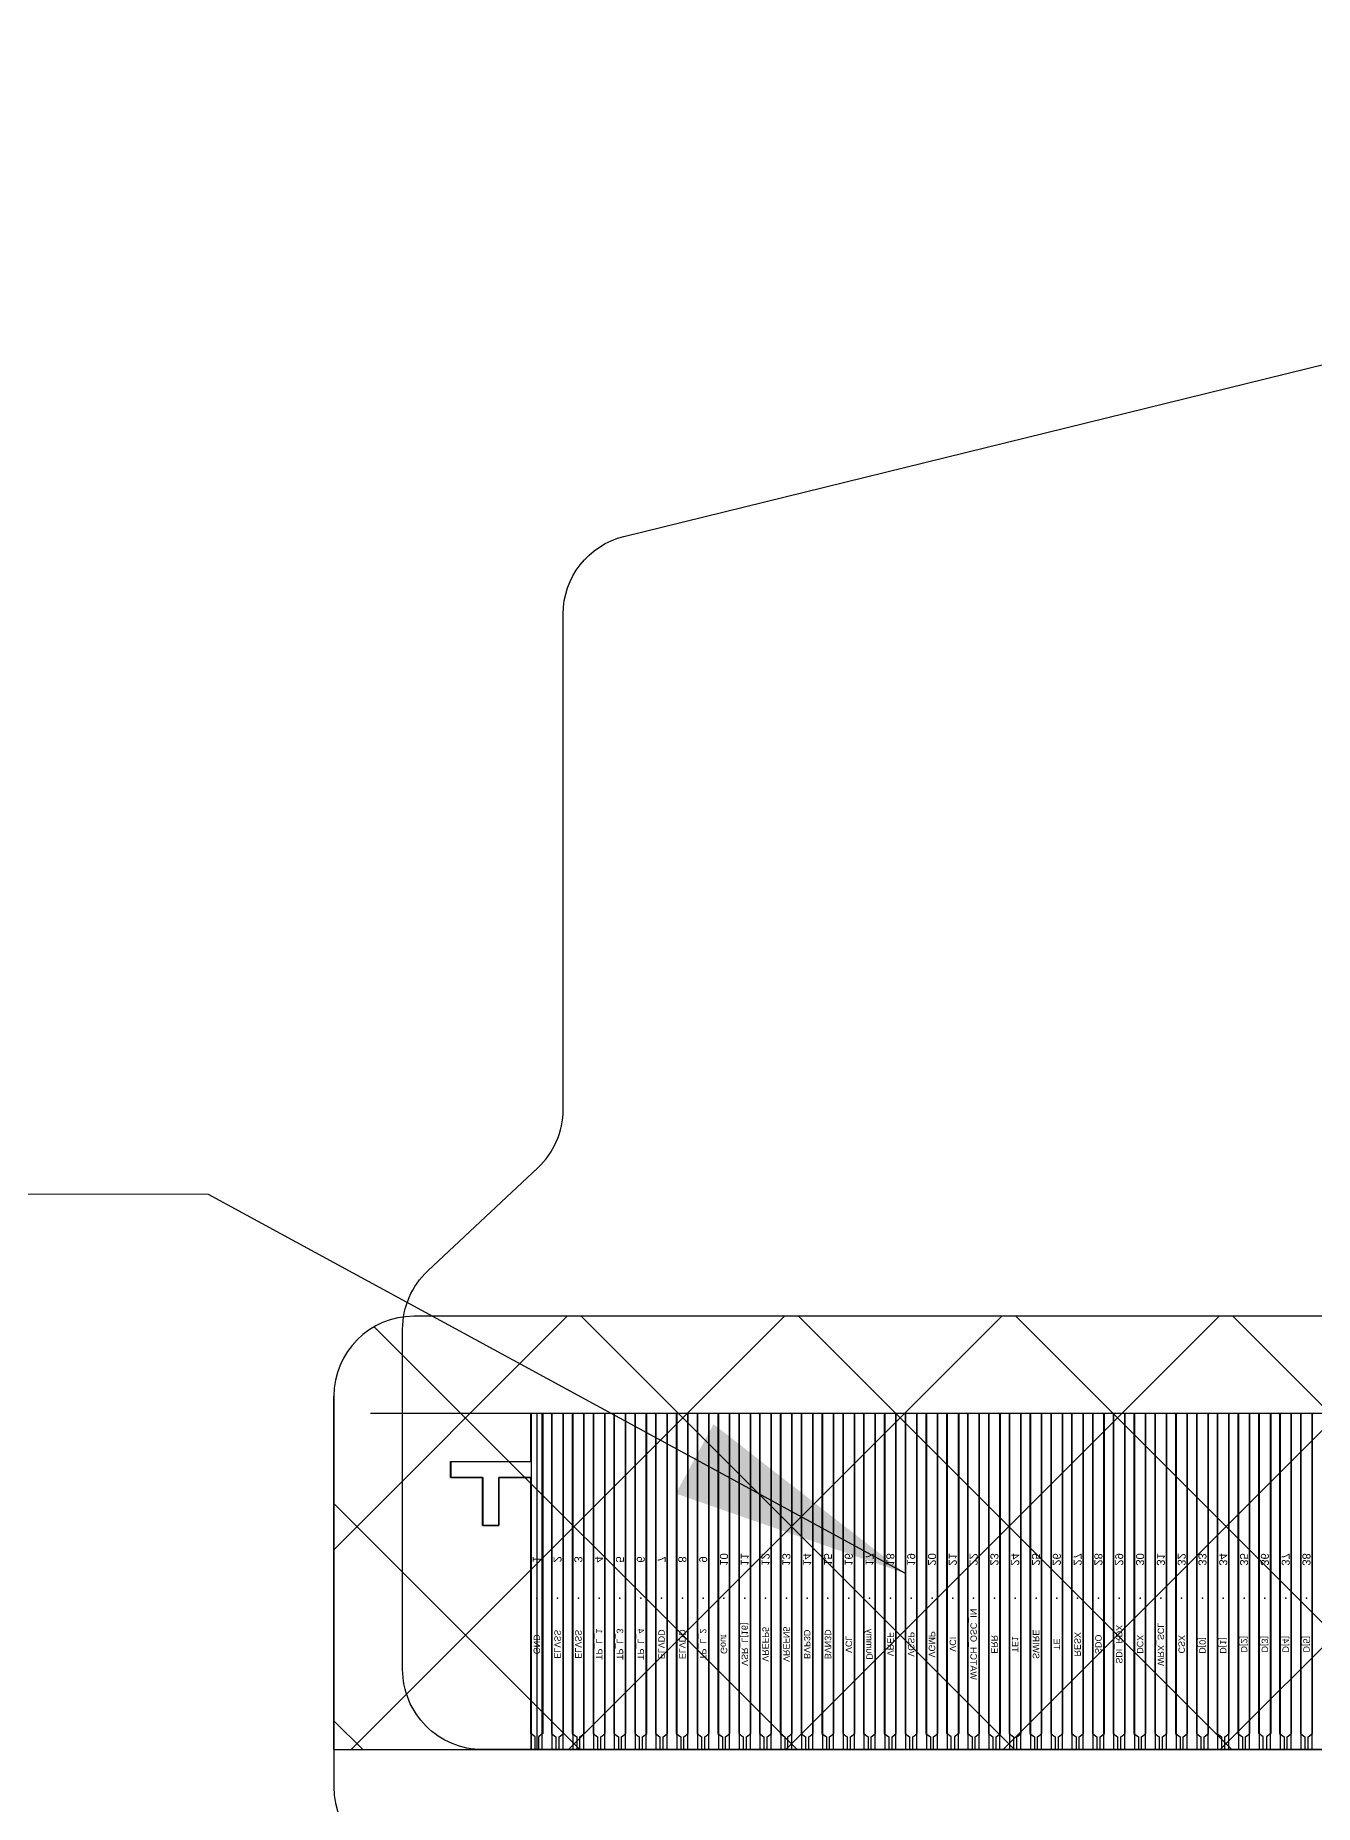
# Model space of a CAD drawing. Header units: millimetres. Extents: x 511 to 867, y 19 to 249.
# Drawn here: x 587.98 to 595.97, y 107.38 to 118.44 of the extents above; entities that cross this region are included whole.
import ezdxf
from ezdxf.enums import TextEntityAlignment as Align

# ---------------------------------------------------------------- set-up
doc = ezdxf.new("R2010")
doc.units = ezdxf.units.MM
for name, color, linetype in [('01 Copper', 3, 'Continuous'), ('03 Solder Resist', 6, 'Continuous'), ('04 Cutline', 4, 'Continuous'), ('09 Center_line', 1, 'Continuous'), ('10 Lead no', 1, 'Continuous'), ('11 Lead name', 2, 'Continuous'), ('DEF_LEADPOINT', 7, 'Continuous'), ('Foam', 190, 'Continuous'), ('Gate1.drawing', 3, 'Continuous'), ('标注', 3, 'Continuous')]:
    doc.layers.add(name, color=color, linetype=linetype)
doc.styles.add('MBC_Arial_Font', font='arial.ttf')
doc.styles.add('宋体', font='')
doc.styles.get('宋体').set_extended_font_data('SimSun')
doc.dimstyles.new('8ISO-25', dxfattribs={"dimtxt": 1.2, "dimasz": 1.5, "dimexe": 1.25, "dimexo": 0.625, "dimgap": 0.25, "dimtad": 1, "dimzin": 1, "dimdsep": 46, "dimtxsty": '宋体', "dimcen": 1.2, "dimclrd": 3, "dimclre": 3, "dimclrt": 3, "dimadec": 0, "dimazin": 0, "dimtol": 1, "dimtp": 0.15, "dimtm": 0.15, "dimtfac": 1, "dimtmove": 0, "dimatfit": 3, "dimfxl": 1, "dimarcsym": 0})

# ---------------------------------------------------------------- blocks, each defined once
blk = doc.blocks.new('*U307', base_point=(1.215, -3.953))
at = {"color": 1}
blk.add_point((1.215, -3.953), dxfattribs=at)
at = {"layer": 'DEF_LEADPOINT', "color": 1, "style": 'MBC_Arial_Font', "flags": 1}
for tag, p in [('LEAD_NO', (1.215, -3.929)), ('NAME', (1.215, -3.949)), ('LOCATION', (1.215, -3.973)), ('LEADTYPE', (1.215, -3.993)), ('NOTE1', (1.215, -4.013)), ('NOTE2', (1.215, -4.033))]:
    blk.add_attdef(tag, p, '', height=0.0134, dxfattribs=at)
blk = doc.blocks.new('*U308', base_point=(1.345, -3.953))
at = {"color": 1}
blk.add_point((1.345, -3.953), dxfattribs=at)
at = {"layer": 'DEF_LEADPOINT', "color": 1, "style": 'MBC_Arial_Font', "flags": 1}
for tag, p in [('LEAD_NO', (1.345, -3.929)), ('NAME', (1.345, -3.949)), ('LOCATION', (1.345, -3.973)), ('LEADTYPE', (1.345, -3.993)), ('NOTE1', (1.345, -4.013)), ('NOTE2', (1.345, -4.033))]:
    blk.add_attdef(tag, p, '', height=0.0134, dxfattribs=at)
blk = doc.blocks.new('*U309', base_point=(1.475, -3.953))
at = {"color": 1}
blk.add_point((1.475, -3.953), dxfattribs=at)
at = {"layer": 'DEF_LEADPOINT', "color": 1, "style": 'MBC_Arial_Font', "flags": 1}
for tag, p in [('LEAD_NO', (1.475, -3.929)), ('NAME', (1.475, -3.949)), ('LOCATION', (1.475, -3.973)), ('LEADTYPE', (1.475, -3.993)), ('NOTE1', (1.475, -4.013)), ('NOTE2', (1.475, -4.033))]:
    blk.add_attdef(tag, p, '', height=0.0134, dxfattribs=at)
blk = doc.blocks.new('*U310', base_point=(1.605, -3.953))
at = {"color": 1}
blk.add_point((1.605, -3.953), dxfattribs=at)
at = {"layer": 'DEF_LEADPOINT', "color": 1, "style": 'MBC_Arial_Font', "flags": 1}
for tag, p in [('LEAD_NO', (1.605, -3.929)), ('NAME', (1.605, -3.949)), ('LOCATION', (1.605, -3.973)), ('LEADTYPE', (1.605, -3.993)), ('NOTE1', (1.605, -4.013)), ('NOTE2', (1.605, -4.033))]:
    blk.add_attdef(tag, p, '', height=0.0134, dxfattribs=at)
blk = doc.blocks.new('*U311', base_point=(1.735, -3.953))
at = {"color": 1}
blk.add_point((1.735, -3.953), dxfattribs=at)
at = {"layer": 'DEF_LEADPOINT', "color": 1, "style": 'MBC_Arial_Font', "flags": 1}
for tag, p in [('LEAD_NO', (1.735, -3.929)), ('NAME', (1.735, -3.949)), ('LOCATION', (1.735, -3.973)), ('LEADTYPE', (1.735, -3.993)), ('NOTE1', (1.735, -4.013)), ('NOTE2', (1.735, -4.033))]:
    blk.add_attdef(tag, p, '', height=0.0134, dxfattribs=at)
blk = doc.blocks.new('*U312', base_point=(1.865, -3.953))
at = {"color": 1}
blk.add_point((1.865, -3.953), dxfattribs=at)
at = {"layer": 'DEF_LEADPOINT', "color": 1, "style": 'MBC_Arial_Font', "flags": 1}
for tag, p in [('LEAD_NO', (1.865, -3.929)), ('NAME', (1.865, -3.949)), ('LOCATION', (1.865, -3.973)), ('LEADTYPE', (1.865, -3.993)), ('NOTE1', (1.865, -4.013)), ('NOTE2', (1.865, -4.033))]:
    blk.add_attdef(tag, p, '', height=0.0134, dxfattribs=at)
blk = doc.blocks.new('*U313', base_point=(1.995, -3.953))
at = {"color": 1}
blk.add_point((1.995, -3.953), dxfattribs=at)
at = {"layer": 'DEF_LEADPOINT', "color": 1, "style": 'MBC_Arial_Font', "flags": 1}
for tag, p in [('LEAD_NO', (1.995, -3.929)), ('NAME', (1.995, -3.949)), ('LOCATION', (1.995, -3.973)), ('LEADTYPE', (1.995, -3.993)), ('NOTE1', (1.995, -4.013)), ('NOTE2', (1.995, -4.033))]:
    blk.add_attdef(tag, p, '', height=0.0134, dxfattribs=at)
blk = doc.blocks.new('*U314', base_point=(2.125, -3.953))
at = {"color": 1}
blk.add_point((2.125, -3.953), dxfattribs=at)
at = {"layer": 'DEF_LEADPOINT', "color": 1, "style": 'MBC_Arial_Font', "flags": 1}
for tag, p in [('LEAD_NO', (2.125, -3.929)), ('NAME', (2.125, -3.949)), ('LOCATION', (2.125, -3.973)), ('LEADTYPE', (2.125, -3.993)), ('NOTE1', (2.125, -4.013)), ('NOTE2', (2.125, -4.033))]:
    blk.add_attdef(tag, p, '', height=0.0134, dxfattribs=at)
blk = doc.blocks.new('*U315', base_point=(2.255, -3.953))
at = {"color": 1}
blk.add_point((2.255, -3.953), dxfattribs=at)
at = {"layer": 'DEF_LEADPOINT', "color": 1, "style": 'MBC_Arial_Font', "flags": 1}
for tag, p in [('LEAD_NO', (2.255, -3.929)), ('NAME', (2.255, -3.949)), ('LOCATION', (2.255, -3.973)), ('LEADTYPE', (2.255, -3.993)), ('NOTE1', (2.255, -4.013)), ('NOTE2', (2.255, -4.033))]:
    blk.add_attdef(tag, p, '', height=0.0134, dxfattribs=at)
blk = doc.blocks.new('*U316', base_point=(2.385, -3.953))
at = {"color": 1}
blk.add_point((2.385, -3.953), dxfattribs=at)
at = {"layer": 'DEF_LEADPOINT', "color": 1, "style": 'MBC_Arial_Font', "flags": 1}
for tag, p in [('LEAD_NO', (2.385, -3.929)), ('NAME', (2.385, -3.949)), ('LOCATION', (2.385, -3.973)), ('LEADTYPE', (2.385, -3.993)), ('NOTE1', (2.385, -4.013)), ('NOTE2', (2.385, -4.033))]:
    blk.add_attdef(tag, p, '', height=0.0134, dxfattribs=at)
blk = doc.blocks.new('*U317', base_point=(2.515, -3.953))
at = {"color": 1}
blk.add_point((2.515, -3.953), dxfattribs=at)
at = {"layer": 'DEF_LEADPOINT', "color": 1, "style": 'MBC_Arial_Font', "flags": 1}
for tag, p in [('LEAD_NO', (2.515, -3.929)), ('NAME', (2.515, -3.949)), ('LOCATION', (2.515, -3.973)), ('LEADTYPE', (2.515, -3.993)), ('NOTE1', (2.515, -4.013)), ('NOTE2', (2.515, -4.033))]:
    blk.add_attdef(tag, p, '', height=0.0134, dxfattribs=at)
blk = doc.blocks.new('*U318', base_point=(2.645, -3.953))
at = {"color": 1}
blk.add_point((2.645, -3.953), dxfattribs=at)
at = {"layer": 'DEF_LEADPOINT', "color": 1, "style": 'MBC_Arial_Font', "flags": 1}
for tag, p in [('LEAD_NO', (2.645, -3.929)), ('NAME', (2.645, -3.949)), ('LOCATION', (2.645, -3.973)), ('LEADTYPE', (2.645, -3.993)), ('NOTE1', (2.645, -4.013)), ('NOTE2', (2.645, -4.033))]:
    blk.add_attdef(tag, p, '', height=0.0134, dxfattribs=at)
blk = doc.blocks.new('*U319', base_point=(2.775, -3.953))
at = {"color": 1}
blk.add_point((2.775, -3.953), dxfattribs=at)
at = {"layer": 'DEF_LEADPOINT', "color": 1, "style": 'MBC_Arial_Font', "flags": 1}
for tag, p in [('LEAD_NO', (2.775, -3.929)), ('NAME', (2.775, -3.949)), ('LOCATION', (2.775, -3.973)), ('LEADTYPE', (2.775, -3.993)), ('NOTE1', (2.775, -4.013)), ('NOTE2', (2.775, -4.033))]:
    blk.add_attdef(tag, p, '', height=0.0134, dxfattribs=at)
blk = doc.blocks.new('*U320', base_point=(2.905, -3.953))
at = {"color": 1}
blk.add_point((2.905, -3.953), dxfattribs=at)
at = {"layer": 'DEF_LEADPOINT', "color": 1, "style": 'MBC_Arial_Font', "flags": 1}
for tag, p in [('LEAD_NO', (2.905, -3.929)), ('NAME', (2.905, -3.949)), ('LOCATION', (2.905, -3.973)), ('LEADTYPE', (2.905, -3.993)), ('NOTE1', (2.905, -4.013)), ('NOTE2', (2.905, -4.033))]:
    blk.add_attdef(tag, p, '', height=0.0134, dxfattribs=at)
blk = doc.blocks.new('*U321', base_point=(3.035, -3.953))
at = {"color": 1}
blk.add_point((3.035, -3.953), dxfattribs=at)
at = {"layer": 'DEF_LEADPOINT', "color": 1, "style": 'MBC_Arial_Font', "flags": 1}
for tag, p in [('LEAD_NO', (3.035, -3.929)), ('NAME', (3.035, -3.949)), ('LOCATION', (3.035, -3.973)), ('LEADTYPE', (3.035, -3.993)), ('NOTE1', (3.035, -4.013)), ('NOTE2', (3.035, -4.033))]:
    blk.add_attdef(tag, p, '', height=0.0134, dxfattribs=at)
blk = doc.blocks.new('*U322', base_point=(3.165, -3.953))
at = {"color": 1}
blk.add_point((3.165, -3.953), dxfattribs=at)
at = {"layer": 'DEF_LEADPOINT', "color": 1, "style": 'MBC_Arial_Font', "flags": 1}
for tag, p in [('LEAD_NO', (3.165, -3.929)), ('NAME', (3.165, -3.949)), ('LOCATION', (3.165, -3.973)), ('LEADTYPE', (3.165, -3.993)), ('NOTE1', (3.165, -4.013)), ('NOTE2', (3.165, -4.033))]:
    blk.add_attdef(tag, p, '', height=0.0134, dxfattribs=at)
blk = doc.blocks.new('*U323', base_point=(3.295, -3.953))
at = {"color": 1}
blk.add_point((3.295, -3.953), dxfattribs=at)
at = {"layer": 'DEF_LEADPOINT', "color": 1, "style": 'MBC_Arial_Font', "flags": 1}
for tag, p in [('LEAD_NO', (3.295, -3.929)), ('NAME', (3.295, -3.949)), ('LOCATION', (3.295, -3.973)), ('LEADTYPE', (3.295, -3.993)), ('NOTE1', (3.295, -4.013)), ('NOTE2', (3.295, -4.033))]:
    blk.add_attdef(tag, p, '', height=0.0134, dxfattribs=at)
blk = doc.blocks.new('*U324', base_point=(3.425, -3.953))
at = {"color": 1}
blk.add_point((3.425, -3.953), dxfattribs=at)
at = {"layer": 'DEF_LEADPOINT', "color": 1, "style": 'MBC_Arial_Font', "flags": 1}
for tag, p in [('LEAD_NO', (3.425, -3.929)), ('NAME', (3.425, -3.949)), ('LOCATION', (3.425, -3.973)), ('LEADTYPE', (3.425, -3.993)), ('NOTE1', (3.425, -4.013)), ('NOTE2', (3.425, -4.033))]:
    blk.add_attdef(tag, p, '', height=0.0134, dxfattribs=at)
blk = doc.blocks.new('*U325', base_point=(3.555, -3.953))
at = {"color": 1}
blk.add_point((3.555, -3.953), dxfattribs=at)
at = {"layer": 'DEF_LEADPOINT', "color": 1, "style": 'MBC_Arial_Font', "flags": 1}
for tag, p in [('LEAD_NO', (3.555, -3.929)), ('NAME', (3.555, -3.949)), ('LOCATION', (3.555, -3.973)), ('LEADTYPE', (3.555, -3.993)), ('NOTE1', (3.555, -4.013)), ('NOTE2', (3.555, -4.033))]:
    blk.add_attdef(tag, p, '', height=0.0134, dxfattribs=at)
blk = doc.blocks.new('*U326', base_point=(3.685, -3.953))
at = {"color": 1}
blk.add_point((3.685, -3.953), dxfattribs=at)
at = {"layer": 'DEF_LEADPOINT', "color": 1, "style": 'MBC_Arial_Font', "flags": 1}
for tag, p in [('LEAD_NO', (3.685, -3.929)), ('NAME', (3.685, -3.949)), ('LOCATION', (3.685, -3.973)), ('LEADTYPE', (3.685, -3.993)), ('NOTE1', (3.685, -4.013)), ('NOTE2', (3.685, -4.033))]:
    blk.add_attdef(tag, p, '', height=0.0134, dxfattribs=at)
blk = doc.blocks.new('*U327', base_point=(3.815, -3.953))
at = {"color": 1}
blk.add_point((3.815, -3.953), dxfattribs=at)
at = {"layer": 'DEF_LEADPOINT', "color": 1, "style": 'MBC_Arial_Font', "flags": 1}
for tag, p in [('LEAD_NO', (3.815, -3.929)), ('NAME', (3.815, -3.949)), ('LOCATION', (3.815, -3.973)), ('LEADTYPE', (3.815, -3.993)), ('NOTE1', (3.815, -4.013)), ('NOTE2', (3.815, -4.033))]:
    blk.add_attdef(tag, p, '', height=0.0134, dxfattribs=at)
blk = doc.blocks.new('*U328', base_point=(3.945, -3.953))
at = {"color": 1}
blk.add_point((3.945, -3.953), dxfattribs=at)
at = {"layer": 'DEF_LEADPOINT', "color": 1, "style": 'MBC_Arial_Font', "flags": 1}
for tag, p in [('LEAD_NO', (3.945, -3.929)), ('NAME', (3.945, -3.949)), ('LOCATION', (3.945, -3.973)), ('LEADTYPE', (3.945, -3.993)), ('NOTE1', (3.945, -4.013)), ('NOTE2', (3.945, -4.033))]:
    blk.add_attdef(tag, p, '', height=0.0134, dxfattribs=at)
blk = doc.blocks.new('*U329', base_point=(4.075, -3.953))
at = {"color": 1}
blk.add_point((4.075, -3.953), dxfattribs=at)
at = {"layer": 'DEF_LEADPOINT', "color": 1, "style": 'MBC_Arial_Font', "flags": 1}
for tag, p in [('LEAD_NO', (4.075, -3.929)), ('NAME', (4.075, -3.949)), ('LOCATION', (4.075, -3.973)), ('LEADTYPE', (4.075, -3.993)), ('NOTE1', (4.075, -4.013)), ('NOTE2', (4.075, -4.033))]:
    blk.add_attdef(tag, p, '', height=0.0134, dxfattribs=at)
blk = doc.blocks.new('*U330', base_point=(4.205, -3.953))
at = {"color": 1}
blk.add_point((4.205, -3.953), dxfattribs=at)
at = {"layer": 'DEF_LEADPOINT', "color": 1, "style": 'MBC_Arial_Font', "flags": 1}
for tag, p in [('LEAD_NO', (4.205, -3.929)), ('NAME', (4.205, -3.949)), ('LOCATION', (4.205, -3.973)), ('LEADTYPE', (4.205, -3.993)), ('NOTE1', (4.205, -4.013)), ('NOTE2', (4.205, -4.033))]:
    blk.add_attdef(tag, p, '', height=0.0134, dxfattribs=at)
blk = doc.blocks.new('*U331', base_point=(4.335, -3.953))
at = {"color": 1}
blk.add_point((4.335, -3.953), dxfattribs=at)
at = {"layer": 'DEF_LEADPOINT', "color": 1, "style": 'MBC_Arial_Font', "flags": 1}
for tag, p in [('LEAD_NO', (4.335, -3.929)), ('NAME', (4.335, -3.949)), ('LOCATION', (4.335, -3.973)), ('LEADTYPE', (4.335, -3.993)), ('NOTE1', (4.335, -4.013)), ('NOTE2', (4.335, -4.033))]:
    blk.add_attdef(tag, p, '', height=0.0134, dxfattribs=at)
blk = doc.blocks.new('*U332', base_point=(4.465, -3.953))
at = {"color": 1}
blk.add_point((4.465, -3.953), dxfattribs=at)
at = {"layer": 'DEF_LEADPOINT', "color": 1, "style": 'MBC_Arial_Font', "flags": 1}
for tag, p in [('LEAD_NO', (4.465, -3.929)), ('NAME', (4.465, -3.949)), ('LOCATION', (4.465, -3.973)), ('LEADTYPE', (4.465, -3.993)), ('NOTE1', (4.465, -4.013)), ('NOTE2', (4.465, -4.033))]:
    blk.add_attdef(tag, p, '', height=0.0134, dxfattribs=at)
blk = doc.blocks.new('*U333', base_point=(4.595, -3.953))
at = {"color": 1}
blk.add_point((4.595, -3.953), dxfattribs=at)
at = {"layer": 'DEF_LEADPOINT', "color": 1, "style": 'MBC_Arial_Font', "flags": 1}
for tag, p in [('LEAD_NO', (4.595, -3.929)), ('NAME', (4.595, -3.949)), ('LOCATION', (4.595, -3.973)), ('LEADTYPE', (4.595, -3.993)), ('NOTE1', (4.595, -4.013)), ('NOTE2', (4.595, -4.033))]:
    blk.add_attdef(tag, p, '', height=0.0134, dxfattribs=at)
blk = doc.blocks.new('*U334', base_point=(4.725, -3.953))
at = {"color": 1}
blk.add_point((4.725, -3.953), dxfattribs=at)
at = {"layer": 'DEF_LEADPOINT', "color": 1, "style": 'MBC_Arial_Font', "flags": 1}
for tag, p in [('LEAD_NO', (4.725, -3.929)), ('NAME', (4.725, -3.949)), ('LOCATION', (4.725, -3.973)), ('LEADTYPE', (4.725, -3.993)), ('NOTE1', (4.725, -4.013)), ('NOTE2', (4.725, -4.033))]:
    blk.add_attdef(tag, p, '', height=0.0134, dxfattribs=at)
blk = doc.blocks.new('*U335', base_point=(4.855, -3.953))
at = {"color": 1}
blk.add_point((4.855, -3.953), dxfattribs=at)
at = {"layer": 'DEF_LEADPOINT', "color": 1, "style": 'MBC_Arial_Font', "flags": 1}
for tag, p in [('LEAD_NO', (4.855, -3.929)), ('NAME', (4.855, -3.949)), ('LOCATION', (4.855, -3.973)), ('LEADTYPE', (4.855, -3.993)), ('NOTE1', (4.855, -4.013)), ('NOTE2', (4.855, -4.033))]:
    blk.add_attdef(tag, p, '', height=0.0134, dxfattribs=at)
blk = doc.blocks.new('*U336', base_point=(4.985, -3.953))
at = {"color": 1}
blk.add_point((4.985, -3.953), dxfattribs=at)
at = {"layer": 'DEF_LEADPOINT', "color": 1, "style": 'MBC_Arial_Font', "flags": 1}
for tag, p in [('LEAD_NO', (4.985, -3.929)), ('NAME', (4.985, -3.949)), ('LOCATION', (4.985, -3.973)), ('LEADTYPE', (4.985, -3.993)), ('NOTE1', (4.985, -4.013)), ('NOTE2', (4.985, -4.033))]:
    blk.add_attdef(tag, p, '', height=0.0134, dxfattribs=at)
blk = doc.blocks.new('*U337', base_point=(5.115, -3.953))
at = {"color": 1}
blk.add_point((5.115, -3.953), dxfattribs=at)
at = {"layer": 'DEF_LEADPOINT', "color": 1, "style": 'MBC_Arial_Font', "flags": 1}
for tag, p in [('LEAD_NO', (5.115, -3.929)), ('NAME', (5.115, -3.949)), ('LOCATION', (5.115, -3.973)), ('LEADTYPE', (5.115, -3.993)), ('NOTE1', (5.115, -4.013)), ('NOTE2', (5.115, -4.033))]:
    blk.add_attdef(tag, p, '', height=0.0134, dxfattribs=at)
blk = doc.blocks.new('*U338', base_point=(5.245, -3.953))
at = {"color": 1}
blk.add_point((5.245, -3.953), dxfattribs=at)
at = {"layer": 'DEF_LEADPOINT', "color": 1, "style": 'MBC_Arial_Font', "flags": 1}
for tag, p in [('LEAD_NO', (5.245, -3.929)), ('NAME', (5.245, -3.949)), ('LOCATION', (5.245, -3.973)), ('LEADTYPE', (5.245, -3.993)), ('NOTE1', (5.245, -4.013)), ('NOTE2', (5.245, -4.033))]:
    blk.add_attdef(tag, p, '', height=0.0134, dxfattribs=at)
blk = doc.blocks.new('*U339', base_point=(5.375, -3.953))
at = {"color": 1}
blk.add_point((5.375, -3.953), dxfattribs=at)
at = {"layer": 'DEF_LEADPOINT', "color": 1, "style": 'MBC_Arial_Font', "flags": 1}
for tag, p in [('LEAD_NO', (5.375, -3.929)), ('NAME', (5.375, -3.949)), ('LOCATION', (5.375, -3.973)), ('LEADTYPE', (5.375, -3.993)), ('NOTE1', (5.375, -4.013)), ('NOTE2', (5.375, -4.033))]:
    blk.add_attdef(tag, p, '', height=0.0134, dxfattribs=at)
blk = doc.blocks.new('*U340', base_point=(5.505, -3.953))
at = {"color": 1}
blk.add_point((5.505, -3.953), dxfattribs=at)
at = {"layer": 'DEF_LEADPOINT', "color": 1, "style": 'MBC_Arial_Font', "flags": 1}
for tag, p in [('LEAD_NO', (5.505, -3.929)), ('NAME', (5.505, -3.949)), ('LOCATION', (5.505, -3.973)), ('LEADTYPE', (5.505, -3.993)), ('NOTE1', (5.505, -4.013)), ('NOTE2', (5.505, -4.033))]:
    blk.add_attdef(tag, p, '', height=0.0134, dxfattribs=at)
blk = doc.blocks.new('*U341', base_point=(5.635, -3.953))
at = {"color": 1}
blk.add_point((5.635, -3.953), dxfattribs=at)
at = {"layer": 'DEF_LEADPOINT', "color": 1, "style": 'MBC_Arial_Font', "flags": 1}
for tag, p in [('LEAD_NO', (5.635, -3.929)), ('NAME', (5.635, -3.949)), ('LOCATION', (5.635, -3.973)), ('LEADTYPE', (5.635, -3.993)), ('NOTE1', (5.635, -4.013)), ('NOTE2', (5.635, -4.033))]:
    blk.add_attdef(tag, p, '', height=0.0134, dxfattribs=at)
blk = doc.blocks.new('*U342', base_point=(5.765, -3.953))
at = {"color": 1}
blk.add_point((5.765, -3.953), dxfattribs=at)
at = {"layer": 'DEF_LEADPOINT', "color": 1, "style": 'MBC_Arial_Font', "flags": 1}
for tag, p in [('LEAD_NO', (5.765, -3.929)), ('NAME', (5.765, -3.949)), ('LOCATION', (5.765, -3.973)), ('LEADTYPE', (5.765, -3.993)), ('NOTE1', (5.765, -4.013)), ('NOTE2', (5.765, -4.033))]:
    blk.add_attdef(tag, p, '', height=0.0134, dxfattribs=at)
blk = doc.blocks.new('*U343', base_point=(5.895, -3.953))
at = {"color": 1}
blk.add_point((5.895, -3.953), dxfattribs=at)
at = {"layer": 'DEF_LEADPOINT', "color": 1, "style": 'MBC_Arial_Font', "flags": 1}
for tag, p in [('LEAD_NO', (5.895, -3.929)), ('NAME', (5.895, -3.949)), ('LOCATION', (5.895, -3.973)), ('LEADTYPE', (5.895, -3.993)), ('NOTE1', (5.895, -4.013)), ('NOTE2', (5.895, -4.033))]:
    blk.add_attdef(tag, p, '', height=0.0134, dxfattribs=at)
blk = doc.blocks.new('*U344', base_point=(6.025, -3.953))
at = {"color": 1}
blk.add_point((6.025, -3.953), dxfattribs=at)
at = {"layer": 'DEF_LEADPOINT', "color": 1, "style": 'MBC_Arial_Font', "flags": 1}
for tag, p in [('LEAD_NO', (6.025, -3.929)), ('NAME', (6.025, -3.949)), ('LOCATION', (6.025, -3.973)), ('LEADTYPE', (6.025, -3.993)), ('NOTE1', (6.025, -4.013)), ('NOTE2', (6.025, -4.033))]:
    blk.add_attdef(tag, p, '', height=0.0134, dxfattribs=at)
blk = doc.blocks.new('444444')
at = {"layer": '01 Copper'}
for p, q in [((171.566, 263.849), (171.566, 264.149)), ((171.641, 264.149), (171.641, 262.149)), ((171.696, 264.149), (171.696, 262.149)), ((171.901, 262.149), (171.901, 264.149)), ((171.956, 264.149), (171.956, 262.149)), ((172.031, 262.149), (172.031, 264.149)), ((172.346, 264.149), (172.346, 262.149)), ((172.551, 262.149), (172.551, 264.149)), ((172.606, 264.149), (172.606, 262.149)), ((172.681, 262.149), (172.681, 264.149)), ((172.736, 264.149), (172.736, 262.149)), ((172.811, 262.149), (172.811, 264.149)), ((172.866, 264.149), (172.866, 262.149)), ((172.941, 262.149), (172.941, 264.149)), ((172.996, 264.149), (172.996, 262.149)), ((173.071, 262.149), (173.071, 264.149)), ((173.126, 264.149), (173.126, 262.149)), ((173.201, 262.149), (173.201, 264.149)), ((173.256, 264.149), (173.256, 262.149)), ((173.331, 262.149), (173.331, 264.149)), ((173.386, 264.149), (173.386, 262.149)), ((173.461, 262.149), (173.461, 264.149)), ((173.516, 264.149), (173.516, 262.149)), ((173.591, 262.149), (173.591, 264.149)), ((173.776, 264.149), (173.776, 262.149)), ((173.851, 262.149), (173.851, 264.149)), ((173.906, 264.149), (173.906, 262.149)), ((173.981, 262.149), (173.981, 264.149)), ((174.036, 264.149), (174.036, 262.149)), ((174.111, 262.149), (174.111, 264.149)), ((174.166, 262.149), (174.166, 264.149)), ((174.241, 264.149), (174.241, 262.149)), ((174.296, 264.149), (174.296, 262.149)), ((174.371, 262.149), (174.371, 264.149)), ((174.426, 264.149), (174.426, 262.149)), ((174.501, 262.149), (174.501, 264.149)), ((174.556, 264.149), (174.556, 262.149)), ((174.631, 262.149), (174.631, 264.149)), ((174.686, 264.149), (174.686, 262.149)), ((174.761, 262.149), (174.761, 264.149)), ((174.816, 264.149), (174.816, 262.149)), ((174.891, 262.149), (174.891, 264.149)), ((174.946, 264.149), (174.946, 262.149)), ((175.021, 262.149), (175.021, 264.149)), ((175.076, 264.149), (175.076, 262.149)), ((175.151, 262.149), (175.151, 264.149)), ((175.206, 264.149), (175.206, 262.149)), ((175.281, 262.149), (175.281, 264.149)), ((175.336, 264.149), (175.336, 262.149)), ((175.411, 262.149), (175.411, 264.149)), ((175.466, 264.149), (175.466, 262.149)), ((175.541, 262.149), (175.541, 264.149)), ((175.596, 264.149), (175.596, 262.149)), ((175.671, 262.149), (175.671, 264.149)), ((175.726, 264.149), (175.726, 262.149)), ((175.801, 262.149), (175.801, 264.149)), ((175.856, 264.149), (175.856, 262.149)), ((175.931, 262.149), (175.931, 264.149)), ((175.986, 264.149), (175.986, 262.149)), ((176.061, 262.149), (176.061, 264.149)), ((176.116, 262.149), (176.116, 264.149)), ((176.191, 264.149), (176.191, 262.149)), ((176.246, 264.149), (176.246, 262.149)), ((176.321, 262.149), (176.321, 264.149)), ((176.376, 264.149), (176.376, 262.149)), ((176.451, 262.149), (176.451, 264.149)), ((171.066, 263.749), (171.066, 263.849)), ((171.066, 263.849), (171.566, 263.849)), ((171.266, 263.749), (171.066, 263.749)), ((171.266, 263.449), (171.266, 263.749)), ((171.566, 263.749), (171.366, 263.749)), ((171.366, 263.749), (171.366, 263.449)), ((171.566, 262.149), (171.566, 263.749)), ((171.366, 263.449), (171.266, 263.449)), ((171.594, 262.129), (171.566, 262.149)), ((171.594, 262.049), (171.594, 262.129)), ((171.641, 262.149), (171.614, 262.129)), ((171.614, 262.129), (171.614, 262.049)), ((171.696, 262.149), (171.724, 262.129)), ((171.724, 262.129), (171.724, 262.049)), ((171.874, 262.129), (171.901, 262.149)), ((171.874, 262.049), (171.874, 262.129)), ((171.956, 262.149), (171.984, 262.129)), ((171.984, 262.129), (171.984, 262.049)), ((172.004, 262.129), (172.031, 262.149)), ((172.004, 262.049), (172.004, 262.129)), ((172.346, 262.149), (172.374, 262.129)), ((172.374, 262.129), (172.374, 262.049)), ((172.524, 262.129), (172.551, 262.149)), ((172.524, 262.049), (172.524, 262.129)), ((172.606, 262.149), (172.634, 262.129)), ((172.634, 262.129), (172.634, 262.049)), ((172.654, 262.129), (172.681, 262.149)), ((172.654, 262.049), (172.654, 262.129)), ((172.736, 262.149), (172.764, 262.129)), ((172.764, 262.129), (172.764, 262.049)), ((172.784, 262.129), (172.811, 262.149)), ((172.784, 262.049), (172.784, 262.129)), ((172.866, 262.149), (172.894, 262.129)), ((172.894, 262.129), (172.894, 262.049)), ((172.914, 262.129), (172.941, 262.149)), ((172.914, 262.049), (172.914, 262.129)), ((172.996, 262.149), (173.024, 262.129)), ((173.024, 262.129), (173.024, 262.049)), ((173.044, 262.129), (173.071, 262.149)), ((173.044, 262.049), (173.044, 262.129)), ((173.126, 262.149), (173.154, 262.129)), ((173.154, 262.129), (173.154, 262.049)), ((173.174, 262.129), (173.201, 262.149)), ((173.174, 262.049), (173.174, 262.129)), ((173.256, 262.149), (173.284, 262.129)), ((173.284, 262.129), (173.284, 262.049)), ((173.304, 262.129), (173.331, 262.149)), ((173.304, 262.049), (173.304, 262.129)), ((173.386, 262.149), (173.414, 262.129)), ((173.414, 262.129), (173.414, 262.049)), ((173.434, 262.129), (173.461, 262.149)), ((173.434, 262.049), (173.434, 262.129)), ((173.516, 262.149), (173.544, 262.129)), ((173.544, 262.129), (173.544, 262.049)), ((173.564, 262.129), (173.591, 262.149)), ((173.564, 262.049), (173.564, 262.129)), ((173.776, 262.149), (173.804, 262.129)), ((173.804, 262.129), (173.804, 262.049)), ((173.824, 262.129), (173.851, 262.149)), ((173.824, 262.049), (173.824, 262.129)), ((173.906, 262.149), (173.934, 262.129)), ((173.934, 262.129), (173.934, 262.049)), ((173.954, 262.129), (173.981, 262.149)), ((173.954, 262.049), (173.954, 262.129)), ((174.036, 262.149), (174.064, 262.129)), ((174.064, 262.129), (174.064, 262.049)), ((174.084, 262.129), (174.111, 262.149)), ((174.084, 262.049), (174.084, 262.129)), ((174.194, 262.129), (174.166, 262.149)), ((174.194, 262.049), (174.194, 262.129)), ((174.241, 262.149), (174.214, 262.129)), ((174.214, 262.129), (174.214, 262.049)), ((174.296, 262.149), (174.324, 262.129)), ((174.324, 262.129), (174.324, 262.049)), ((174.344, 262.129), (174.371, 262.149)), ((174.344, 262.049), (174.344, 262.129)), ((174.426, 262.149), (174.454, 262.129)), ((174.454, 262.129), (174.454, 262.049)), ((174.474, 262.129), (174.501, 262.149)), ((174.474, 262.049), (174.474, 262.129)), ((174.556, 262.149), (174.584, 262.129)), ((174.584, 262.129), (174.584, 262.049)), ((174.604, 262.129), (174.631, 262.149)), ((174.604, 262.049), (174.604, 262.129)), ((174.686, 262.149), (174.714, 262.129)), ((174.714, 262.129), (174.714, 262.049)), ((174.734, 262.129), (174.761, 262.149)), ((174.734, 262.049), (174.734, 262.129)), ((174.816, 262.149), (174.844, 262.129)), ((174.844, 262.129), (174.844, 262.049)), ((174.864, 262.129), (174.891, 262.149)), ((174.864, 262.049), (174.864, 262.129)), ((174.946, 262.149), (174.974, 262.129)), ((174.974, 262.129), (174.974, 262.049)), ((174.994, 262.129), (175.021, 262.149)), ((174.994, 262.049), (174.994, 262.129)), ((175.076, 262.149), (175.104, 262.129)), ((175.104, 262.129), (175.104, 262.049)), ((175.124, 262.129), (175.151, 262.149)), ((175.124, 262.049), (175.124, 262.129)), ((175.206, 262.149), (175.234, 262.129)), ((175.234, 262.129), (175.234, 262.049)), ((175.254, 262.129), (175.281, 262.149)), ((175.254, 262.049), (175.254, 262.129)), ((175.336, 262.149), (175.364, 262.129)), ((175.364, 262.129), (175.364, 262.049)), ((175.384, 262.129), (175.411, 262.149)), ((175.384, 262.049), (175.384, 262.129)), ((175.466, 262.149), (175.494, 262.129)), ((175.494, 262.129), (175.494, 262.049)), ((175.514, 262.129), (175.541, 262.149)), ((175.514, 262.049), (175.514, 262.129)), ((175.596, 262.149), (175.624, 262.129)), ((175.624, 262.129), (175.624, 262.049)), ((175.644, 262.129), (175.671, 262.149)), ((175.644, 262.049), (175.644, 262.129)), ((175.726, 262.149), (175.754, 262.129)), ((175.754, 262.129), (175.754, 262.049)), ((175.774, 262.129), (175.801, 262.149)), ((175.774, 262.049), (175.774, 262.129)), ((175.856, 262.149), (175.884, 262.129)), ((175.884, 262.129), (175.884, 262.049)), ((175.904, 262.129), (175.931, 262.149)), ((175.904, 262.049), (175.904, 262.129)), ((175.986, 262.149), (176.014, 262.129)), ((176.014, 262.129), (176.014, 262.049)), ((176.034, 262.129), (176.061, 262.149)), ((176.034, 262.049), (176.034, 262.129)), ((176.144, 262.129), (176.116, 262.149)), ((176.144, 262.049), (176.144, 262.129)), ((176.191, 262.149), (176.164, 262.129)), ((176.164, 262.129), (176.164, 262.049)), ((176.246, 262.149), (176.274, 262.129)), ((176.274, 262.129), (176.274, 262.049)), ((176.294, 262.129), (176.321, 262.149)), ((176.294, 262.049), (176.294, 262.129)), ((176.376, 262.149), (176.404, 262.129)), ((176.404, 262.129), (176.404, 262.049)), ((176.424, 262.129), (176.451, 262.149)), ((176.424, 262.049), (176.424, 262.129))]:
    blk.add_line(p, q, dxfattribs=at)
for points in [[(171.744, 262.049), (171.744, 262.129), (171.771, 262.149), (171.771, 264.149)], [(171.826, 264.149), (171.826, 262.149), (171.854, 262.129), (171.854, 262.049)], [(172.086, 264.149), (172.086, 262.149), (172.114, 262.129), (172.114, 262.049)], [(172.134, 262.049), (172.134, 262.129), (172.161, 262.149), (172.161, 264.149)], [(172.216, 264.149), (172.216, 262.149), (172.244, 262.129), (172.244, 262.049)], [(172.264, 262.049), (172.264, 262.129), (172.291, 262.149), (172.291, 264.149)], [(172.394, 262.049), (172.394, 262.129), (172.421, 262.149), (172.421, 264.149)], [(172.476, 264.149), (172.476, 262.149), (172.504, 262.129), (172.504, 262.049)], [(173.646, 264.149), (173.646, 262.149), (173.674, 262.129), (173.674, 262.049)], [(173.694, 262.049), (173.694, 262.129), (173.721, 262.149), (173.721, 264.149)]]:
    blk.add_lwpolyline(points, dxfattribs=at)
at = {"layer": '03 Solder Resist'}
blk.add_line((183.691, 264.149), (170.566, 264.149), dxfattribs=at)
at = {"layer": '04 Cutline'}
blk.add_lwpolyline([(185.104, 272.785), (183.61, 272.122, 0.296598), (183.491, 271.939), (183.491, 271.939), (183.491, 262.549, -0.414214), (182.991, 262.049), (171.266, 262.049, -0.414214), (170.766, 262.549), (170.766, 264.676, -0.207299), (170.924, 265.041), (171.611, 265.684, 0.207299), (171.769, 266.049), (171.769, 269.144, -0.34522), (172.149, 269.63), (177.8, 271.019, 0.34522), (178.18, 271.505), (178.18, 271.939, 0.296598), (178.061, 272.122), (176.567, 272.785, -0.296598)], format="xyb", dxfattribs=at)
at = {"layer": '09 Center_line'}
blk.add_lwpolyline([(171.604, 264.149), (171.604, 262.049)], dxfattribs=at)
at = {"layer": 'DEF_LEADPOINT', "color": 1, "xscale": -1}
for name, p in [('*U344', (171.604, 262.996)), ('*U343', (171.734, 262.996)), ('*U342', (171.864, 262.996)), ('*U341', (171.994, 262.996)), ('*U340', (172.124, 262.996)), ('*U339', (172.254, 262.996)), ('*U338', (172.384, 262.996)), ('*U337', (172.514, 262.996)), ('*U336', (172.644, 262.996)), ('*U335', (172.774, 262.996)), ('*U334', (172.904, 262.996)), ('*U333', (173.034, 262.996)), ('*U332', (173.164, 262.996)), ('*U331', (173.294, 262.996)), ('*U330', (173.424, 262.996)), ('*U329', (173.554, 262.996)), ('*U328', (173.684, 262.996)), ('*U327', (173.814, 262.996)), ('*U326', (173.944, 262.996)), ('*U325', (174.074, 262.996)), ('*U324', (174.204, 262.996)), ('*U323', (174.334, 262.996)), ('*U322', (174.464, 262.996)), ('*U321', (174.594, 262.996)), ('*U320', (174.724, 262.996)), ('*U319', (174.854, 262.996)), ('*U318', (174.984, 262.996)), ('*U317', (175.114, 262.996)), ('*U316', (175.244, 262.996)), ('*U315', (175.374, 262.996)), ('*U314', (175.504, 262.996)), ('*U313', (175.634, 262.996)), ('*U312', (175.764, 262.996)), ('*U311', (175.894, 262.996)), ('*U310', (176.024, 262.996)), ('*U309', (176.154, 262.996)), ('*U308', (176.284, 262.996)), ('*U307', (176.414, 262.996))]:
    blk.add_blockref(name, p, dxfattribs=at)
at = {"layer": '10 Lead no', "style": 'MBC_Arial_Font', "text_generation_flag": 2}
for s, p in [('1', (171.604, 263.237)), ('2', (171.734, 263.237)), ('3', (171.864, 263.237)), ('4', (171.994, 263.237)), ('5', (172.124, 263.237)), ('6', (172.254, 263.237)), ('7', (172.384, 263.237)), ('8', (172.514, 263.237)), ('9', (172.644, 263.237)), ('10', (172.774, 263.237)), ('11', (172.904, 263.237)), ('12', (173.034, 263.237)), ('13', (173.164, 263.237)), ('14', (173.294, 263.237)), ('15', (173.424, 263.237)), ('16', (173.554, 263.237)), ('17', (173.684, 263.237)), ('18', (173.814, 263.237)), ('19', (173.944, 263.237)), ('20', (174.074, 263.237)), ('21', (174.204, 263.237)), ('22', (174.334, 263.237)), ('23', (174.464, 263.237)), ('24', (174.594, 263.237)), ('25', (174.724, 263.237)), ('26', (174.854, 263.237)), ('27', (174.984, 263.237)), ('28', (175.114, 263.237)), ('29', (175.244, 263.237)), ('30', (175.374, 263.237)), ('31', (175.504, 263.237)), ('32', (175.634, 263.237)), ('33', (175.764, 263.237)), ('34', (175.894, 263.237)), ('35', (176.024, 263.237)), ('36', (176.154, 263.237)), ('37', (176.284, 263.237)), ('38', (176.414, 263.237))]:
    blk.add_text(s, height=0.05, rotation=270, dxfattribs=at).set_placement(p, align=Align.MIDDLE_CENTER)
at = {"layer": '11 Lead name', "style": 'MBC_Arial_Font', "text_generation_flag": 2}
for s, p in [('WATCH_OSC_IN', (174.334, 262.707)), ('ELVSS', (171.734, 262.707)), ('ELVSS', (171.864, 262.707)), ('TP_L_1', (171.994, 262.707)), ('TP_L_3', (172.124, 262.707)), ('TP_L_4', (172.254, 262.707)), ('ELVDD', (172.384, 262.707)), ('ELVDD', (172.514, 262.707)), ('TP_L_2', (172.644, 262.707)), ('VSR_L[16]', (172.904, 262.707)), ('VREFP5', (173.034, 262.707)), ('VREFN5', (173.164, 262.707)), ('BVP3D', (173.294, 262.707)), ('BVN3D', (173.424, 262.707)), ('Dummy', (173.684, 262.707)), ('VGMP', (174.074, 262.707)), ('SWIRE', (174.724, 262.707)), ('RESX', (174.984, 262.707)), ('SDI_RDX', (175.244, 262.707)), ('WRX_SCL', (175.504, 262.707)), ('GND', (171.604, 262.707)), ('Gout', (172.774, 262.707)), ('VCL', (173.554, 262.707)), ('VREF', (173.814, 262.707)), ('VGSP', (173.944, 262.707)), ('VCI', (174.204, 262.707)), ('ERR', (174.464, 262.707)), ('TE1', (174.594, 262.707)), ('TE', (174.854, 262.707)), ('SDO', (175.114, 262.707)), ('DCX', (175.374, 262.707)), ('CSX', (175.634, 262.707)), ('D[0] ', (175.764, 262.707)), ('D[1] ', (175.894, 262.707)), ('D[2]', (176.024, 262.707)), ('D[3]', (176.154, 262.707)), ('D[4]', (176.284, 262.707)), ('D[5]', (176.414, 262.707))]:
    blk.add_text(s, height=0.04, rotation=270, dxfattribs=at).set_placement(p, align=Align.MIDDLE_CENTER)

msp = doc.modelspace()

# ---------------------------------------------------------------- hatches: boundary and pattern name
at = {"layer": 'Foam', "lineweight": 0}
h = msp.add_hatch(dxfattribs=at)
h.set_pattern_fill('_USER', color=256, scale=0.96, angle=45, style=0, double=1, pattern_type=0)
h.set_pattern_definition([(45, (260.7597, -159.0169), (-0.6788225, 0.6788225), []), (135, (260.7597, -159.0169), (-0.6788225, -0.6788225), [])])
edge = h.paths.add_edge_path()
edge.add_line((589.8444, 107.7251), (603.3999, 107.7251))
edge.add_arc((603.3999, 108.2251), 0.5, 270, 360)
edge.add_line((603.8999, 108.2251), (603.8999, 110.4329))
edge.add_line((603.8999, 110.4329), (590.3444, 110.4329))
edge.add_arc((590.3444, 109.9329), 0.5, 90, 180)
edge.add_line((589.8444, 109.9329), (589.8444, 107.7251))

# ---------------------------------------------------------------- linework, layer by layer
at = {"color": 32}
for p, q in [((602.8999, 110.4329), (590.3444, 110.4329)), ((611.1484, 110.4329), (590.3444, 110.4329)), ((589.8444, 109.9329), (589.8444, 107.4911))]:
    msp.add_line(p, q, dxfattribs=at)
at = {"color": 2}
for p, q in [((603.8999, 110.4329), (590.3444, 110.4329)), ((589.8444, 107.7251), (589.8444, 109.9329))]:
    msp.add_line(p, q, dxfattribs=at)
at = {"color": 3}
msp.add_lwpolyline([(589.8444, 107.7251), (603.3999, 107.7251, 0.4142136), (603.8999, 108.2251), (603.8999, 110.4329)], format="xyb", dxfattribs=at)
at = {"color": 32}
for centre, start, end in [((590.3444, 109.9329), 90, 180), ((590.3444, 107.4911), 180, 270)]:
    msp.add_arc(centre, 0.5, start, end, dxfattribs=at)
at = {"layer": '标注', "color": 2}
for p, q in [((590.5749, 109.5251), (591.0774, 109.5251)), ((590.5749, 109.5251), (590.5749, 109.4251)), ((590.5749, 109.4251), (590.7749, 109.4251)), ((590.7749, 109.4251), (590.7749, 109.1251)), ((590.8749, 109.1251), (590.8749, 109.4251)), ((590.8749, 109.4251), (591.0774, 109.4251)), ((590.7749, 109.1251), (590.8749, 109.1251)), ((591.0749, 107.8251), (591.0749, 107.7251))]:
    msp.add_line(p, q, dxfattribs=at)
for points in [[(591.1474, 109.8251), (591.0774, 109.8251), (591.0774, 107.7251), (591.1474, 107.7251)], [(591.2774, 109.8251), (591.2074, 109.8251), (591.2074, 107.7251), (591.2774, 107.7251)], [(591.4074, 109.8251), (591.3374, 109.8251), (591.3374, 107.7251), (591.4074, 107.7251)], [(591.5374, 109.8251), (591.4674, 109.8251), (591.4674, 107.7251), (591.5374, 107.7251)], [(591.6674, 109.8251), (591.5974, 109.8251), (591.5974, 107.7251), (591.6674, 107.7251)], [(591.7974, 109.8251), (591.7274, 109.8251), (591.7274, 107.7251), (591.7974, 107.7251)], [(591.9274, 109.8251), (591.8574, 109.8251), (591.8574, 107.7251), (591.9274, 107.7251)], [(592.0574, 109.8251), (591.9874, 109.8251), (591.9874, 107.7251), (592.0574, 107.7251)], [(592.1874, 109.8251), (592.1174, 109.8251), (592.1174, 107.7251), (592.1874, 107.7251)], [(592.3174, 109.8251), (592.2474, 109.8251), (592.2474, 107.7251), (592.3174, 107.7251)], [(592.4474, 109.8251), (592.3774, 109.8251), (592.3774, 107.7251), (592.4474, 107.7251)], [(592.5774, 109.8251), (592.5074, 109.8251), (592.5074, 107.7251), (592.5774, 107.7251)], [(592.7074, 109.8251), (592.6374, 109.8251), (592.6374, 107.7251), (592.7074, 107.7251)], [(592.8374, 109.8251), (592.7674, 109.8251), (592.7674, 107.7251), (592.8374, 107.7251)], [(592.9674, 109.8251), (592.8974, 109.8251), (592.8974, 107.7251), (592.9674, 107.7251)], [(593.0974, 109.8251), (593.0274, 109.8251), (593.0274, 107.7251), (593.0974, 107.7251)], [(593.2274, 109.8251), (593.1574, 109.8251), (593.1574, 107.7251), (593.2274, 107.7251)], [(593.3574, 109.8251), (593.2874, 109.8251), (593.2874, 107.7251), (593.3574, 107.7251)], [(593.4874, 109.8251), (593.4174, 109.8251), (593.4174, 107.7251), (593.4874, 107.7251)], [(593.6174, 109.8251), (593.5474, 109.8251), (593.5474, 107.7251), (593.6174, 107.7251)], [(593.7474, 109.8251), (593.6774, 109.8251), (593.6774, 107.7251), (593.7474, 107.7251)], [(593.8774, 109.8251), (593.8074, 109.8251), (593.8074, 107.7251), (593.8774, 107.7251)], [(594.0074, 109.8251), (593.9374, 109.8251), (593.9374, 107.7251), (594.0074, 107.7251)], [(594.1374, 109.8251), (594.0674, 109.8251), (594.0674, 107.7251), (594.1374, 107.7251)], [(594.2674, 109.8251), (594.1974, 109.8251), (594.1974, 107.7251), (594.2674, 107.7251)], [(594.3974, 109.8251), (594.3274, 109.8251), (594.3274, 107.7251), (594.3974, 107.7251)], [(594.5274, 109.8251), (594.4574, 109.8251), (594.4574, 107.7251), (594.5274, 107.7251)], [(594.6574, 109.8251), (594.5874, 109.8251), (594.5874, 107.7251), (594.6574, 107.7251)], [(594.7874, 109.8251), (594.7174, 109.8251), (594.7174, 107.7251), (594.7874, 107.7251)], [(594.9174, 109.8251), (594.8474, 109.8251), (594.8474, 107.7251), (594.9174, 107.7251)], [(595.0474, 109.8251), (594.9774, 109.8251), (594.9774, 107.7251), (595.0474, 107.7251)], [(595.1774, 109.8251), (595.1074, 109.8251), (595.1074, 107.7251), (595.1774, 107.7251)], [(595.3074, 109.8251), (595.2374, 109.8251), (595.2374, 107.7251), (595.3074, 107.7251)], [(595.4374, 109.8251), (595.3674, 109.8251), (595.3674, 107.7251), (595.4374, 107.7251)], [(595.5674, 109.8251), (595.4974, 109.8251), (595.4974, 107.7251), (595.5674, 107.7251)], [(595.6974, 109.8251), (595.6274, 109.8251), (595.6274, 107.7251), (595.6974, 107.7251)], [(595.8274, 109.8251), (595.7574, 109.8251), (595.7574, 107.7251), (595.8274, 107.7251)], [(595.9574, 109.8251), (595.8874, 109.8251), (595.8874, 107.7251), (595.9574, 107.7251)]]:
    msp.add_lwpolyline(points, close=True, dxfattribs=at)

# ---------------------------------------------------------------- block references
at = {"color": 2}
msp.add_blockref('444444', (419.5087, -154.3237), dxfattribs=at)

# ---------------------------------------------------------------- leaders
at = {"layer": 'Gate1.drawing', "lineweight": -3}
msp.add_leader([(593.4174, 108.8251), (589.061, 111.1937), (570.3814, 111.2207)], dimstyle='8ISO-25', override={"dimgap": 0.25, "dimtad": 0}, dxfattribs=at)

doc.saveas('drawing.dxf')
